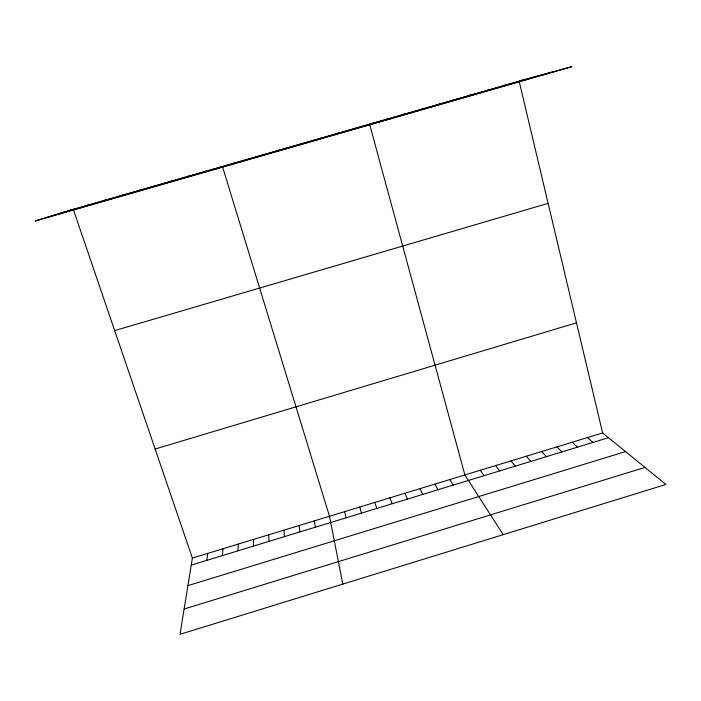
<?xml version="1.0" encoding="UTF-8"?>
<svg xmlns="http://www.w3.org/2000/svg" width="701" height="701" viewBox="0 0 701 701"><rect width="100%" height="100%" fill="white"/><g stroke="black" fill="none" stroke-linecap="round" stroke-linejoin="round"><path stroke-width="1.05" d="M253.455 546.105L253.534 539.428M237.937 550.846L238.279 544.081M222.392 555.586L223.006 548.743M206.83 560.336L207.706 553.404M192.381 558.084L180.034 634.3L665.95 484.461L602.615 432.938L519.117 81.132L571.771 66.7L35.05 221.017L73.263 209.31L192.381 558.084L602.615 432.938M215.119 169.248L222.427 166.426L329.488 516.26L342.815 584.108M204.981 171.508L205.954 171.167M188.175 176.345L189.454 175.907M171.342 181.182L172.937 180.656M154.483 186.028L156.384 185.414M137.598 190.882L139.814 190.181M120.686 195.745L123.21 194.948M103.748 200.609L106.587 199.732M86.784 205.489L89.938 204.517M184.126 609.029L644.999 467.418M191.25 565.102L608.459 437.696M187.921 585.624L625.555 451.602M155.14 449.026L576.476 322.819M114.692 330.609L548.129 203.36M69.793 210.37L523.919 79.818M59.594 213.498L538.009 75.953M47.852 217.1L554.184 71.52M502.608 85.881L507.103 84.655M469.504 95.397L473.394 94.346M486.065 90.639L490.262 89.491M452.907 100.164L456.5 99.2M436.294 104.948L439.588 104.063M419.654 109.733L422.642 108.935M402.987 114.517L405.669 113.816M386.295 119.319L388.669 118.706M392.253 118.311L369.576 124.13L464.877 474.954L503.187 534.653M353.322 128.8L355.092 128.353M337.05 133.479L338.513 133.12M320.751 138.167L321.908 137.895M304.427 142.855L305.285 142.671M288.076 147.56L288.628 147.464M587.394 437.582L592.993 442.419M572.156 442.226L577.501 447.15M556.901 446.887L561.983 451.891M541.619 451.549L546.447 456.64M526.311 456.22L530.885 461.389M510.985 460.89L515.296 466.147M495.642 465.569L499.69 470.914M480.273 470.257L484.067 475.681M449.919 479.519L453.197 485.11M434.935 484.093L437.967 489.762M419.934 488.667L422.712 494.424M404.915 493.25L407.43 499.086M389.87 497.841L392.131 503.756M374.807 502.433L376.814 508.435M359.718 507.033L361.471 513.123M344.612 511.642L346.101 517.811M314.337 520.878L315.31 527.213M299.169 525.505L299.879 531.928M283.975 530.14L284.422 536.651M268.763 534.784L268.947 541.374"/></g></svg>
